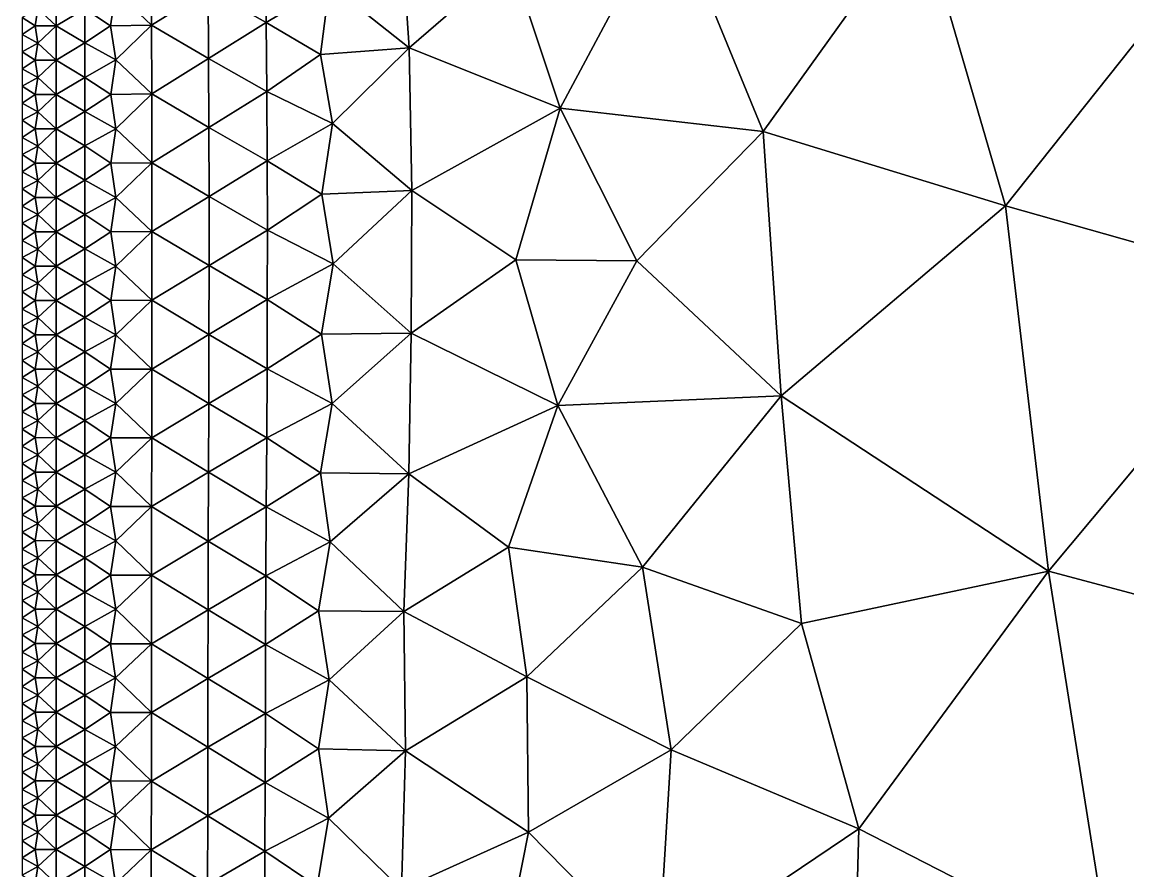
# Model space of a CAD drawing. Header units: metres. Extents: x 0 to 72, y -280 to 0.
# Drawn here: x 0.02 to 12.92, y -188.08 to -178.17 of the extents above; entities that cross this region are included whole.
import ezdxf

# ---------------------------------------------------------------- set-up
doc = ezdxf.new("R2010")
doc.units = ezdxf.units.M

msp = doc.modelspace()

# ---------------------------------------------------------------- linework, layer by layer
at = {"layer": 'layer', "color": 0}
for points in [[(5.72069, -177.446), (6.29531, -179.178), (7.57035, -176.791)], [(8.66306, -179.45), (7.57035, -176.791), (6.29531, -179.178)], [(8.66306, -179.45), (10.4961, -176.896), (7.57035, -176.791)], [(4.4273, -176.857), (3.6048, -177.735), (4.53609, -178.473)], [(4.4273, -176.857), (4.53609, -178.473), (5.72069, -177.446)], [(11.4899, -180.317), (10.4961, -176.896), (8.66306, -179.45)], [(11.4899, -180.317), (14.0295, -177.121), (10.4961, -176.896)], [(14.7791, -181.246), (14.0295, -177.121), (11.4899, -180.317)], [(1.52845, -177.409), (1.1117, -177.814), (1.53082, -178.21)], [(1.52845, -177.409), (1.53082, -178.21), (2.19012, -177.797)], [(2.85405, -177.375), (2.19012, -177.797), (2.86603, -178.178)], [(2.85405, -177.375), (2.86603, -178.178), (3.6048, -177.735)], [(5.72069, -177.446), (4.53609, -178.473), (6.29531, -179.178)], [(3.6048, -177.735), (2.86603, -178.178), (3.50101, -178.552)], [(3.6048, -177.735), (3.50101, -178.552), (4.53609, -178.473)], [(0.418244, -177.818), (0.204159, -178.018), (0.418327, -178.218)], [(0.418244, -177.818), (0.418327, -178.218), (0.751666, -178.017)], [(1.1117, -177.814), (0.751666, -178.017), (1.05236, -178.215)], [(1.1117, -177.814), (1.05236, -178.215), (1.53082, -178.21)], [(2.19012, -177.797), (1.53082, -178.21), (2.19541, -178.6)], [(2.19012, -177.797), (2.19541, -178.6), (2.86603, -178.178)], [(0.204159, -178.018), (0.02, -178.118), (0.173639, -178.218)], [(0.02, -178.118), (0.02, -178.319), (0.173639, -178.218)], [(0.204159, -178.018), (0.173639, -178.218), (0.418327, -178.218)], [(0.751666, -178.017), (0.418327, -178.218), (0.751881, -178.417)], [(0.751666, -178.017), (0.751881, -178.417), (1.05236, -178.215)], [(0.173639, -178.218), (0.02, -178.319), (0.204189, -178.418)], [(0.173639, -178.218), (0.204189, -178.418), (0.418327, -178.218)], [(0.418327, -178.218), (0.204189, -178.418), (0.418397, -178.618)], [(0.418327, -178.218), (0.418397, -178.618), (0.751881, -178.417)], [(1.05236, -178.215), (0.751881, -178.417), (1.11265, -178.615)], [(1.05236, -178.215), (1.11265, -178.615), (1.53082, -178.21)], [(1.53082, -178.21), (1.11265, -178.615), (1.53258, -179.012)], [(1.53082, -178.21), (1.53258, -179.012), (2.19541, -178.6)], [(2.86603, -178.178), (2.19541, -178.6), (2.87543, -178.984)], [(2.86603, -178.178), (2.87543, -178.984), (3.50101, -178.552)], [(0.02, -178.319), (0.02, -178.519), (0.204189, -178.418)], [(0.204189, -178.418), (0.02, -178.519), (0.17366, -178.619)], [(0.02, -178.519), (0.02, -178.719), (0.17366, -178.619)], [(0.204189, -178.418), (0.17366, -178.619), (0.418397, -178.618)], [(0.751881, -178.417), (0.418397, -178.618), (0.752034, -178.818)], [(0.751881, -178.417), (0.752034, -178.818), (1.11265, -178.615)], [(3.50101, -178.552), (3.64148, -179.358), (4.53609, -178.473)], [(4.53609, -178.473), (3.64148, -179.358), (4.56525, -180.138)], [(4.53609, -178.473), (4.56525, -180.138), (6.29531, -179.178)], [(0.17366, -178.619), (0.02, -178.719), (0.204214, -178.819)], [(0.17366, -178.619), (0.204214, -178.819), (0.418397, -178.618)], [(0.418397, -178.618), (0.204214, -178.819), (0.418449, -179.019)], [(0.418397, -178.618), (0.418449, -179.019), (0.752034, -178.818)], [(1.11265, -178.615), (0.752034, -178.818), (1.053, -179.017)], [(1.11265, -178.615), (1.053, -179.017), (1.53258, -179.012)], [(2.19541, -178.6), (1.53258, -179.012), (2.19883, -179.404)], [(2.19541, -178.6), (2.19883, -179.404), (2.87543, -178.984)], [(3.50101, -178.552), (2.87543, -178.984), (3.64148, -179.358)], [(0.02, -178.719), (0.02, -178.919), (0.204214, -178.819)], [(0.204214, -178.819), (0.02, -178.919), (0.173676, -179.019)], [(0.204214, -178.819), (0.173676, -179.019), (0.418449, -179.019)], [(0.752034, -178.818), (0.418449, -179.019), (0.752162, -179.218)], [(0.752034, -178.818), (0.752162, -179.218), (1.053, -179.017)], [(0.02, -178.919), (0.02, -179.119), (0.173676, -179.019)], [(0.173676, -179.019), (0.02, -179.119), (0.204231, -179.219)], [(0.173676, -179.019), (0.204231, -179.219), (0.418449, -179.019)], [(0.418449, -179.019), (0.204231, -179.219), (0.418485, -179.419)], [(0.418449, -179.019), (0.418485, -179.419), (0.752162, -179.218)], [(1.053, -179.017), (0.752162, -179.218), (1.11325, -179.417)], [(1.053, -179.017), (1.11325, -179.417), (1.53258, -179.012)], [(1.53258, -179.012), (1.11325, -179.417), (1.53352, -179.814)], [(1.53258, -179.012), (1.53352, -179.814), (2.19883, -179.404)], [(2.87543, -178.984), (2.19883, -179.404), (2.87998, -179.793)], [(2.87543, -178.984), (2.87998, -179.793), (3.64148, -179.358)], [(0.02, -179.119), (0.02, -179.319), (0.204231, -179.219)], [(0.204231, -179.219), (0.02, -179.319), (0.173686, -179.419)], [(0.204231, -179.219), (0.173686, -179.419), (0.418485, -179.419)], [(0.752162, -179.218), (0.418485, -179.419), (0.752233, -179.619)], [(0.752162, -179.218), (0.752233, -179.619), (1.11325, -179.417)], [(6.29531, -179.178), (4.56525, -180.138), (5.77834, -180.948)], [(6.29531, -179.178), (5.77834, -180.948), (7.19007, -180.96)], [(7.19007, -180.96), (8.66306, -179.45), (6.29531, -179.178)], [(0.02, -179.319), (0.02, -179.52), (0.173686, -179.419)], [(0.173686, -179.419), (0.02, -179.52), (0.204241, -179.62)], [(0.173686, -179.419), (0.204241, -179.62), (0.418485, -179.419)], [(0.418485, -179.419), (0.204241, -179.62), (0.418504, -179.819)], [(0.418485, -179.419), (0.418504, -179.819), (0.752233, -179.619)], [(1.11325, -179.417), (0.752233, -179.619), (1.05331, -179.818)], [(1.11325, -179.417), (1.05331, -179.818), (1.53352, -179.814)], [(2.19883, -179.404), (1.53352, -179.814), (2.20024, -180.209)], [(2.19883, -179.404), (2.20024, -180.209), (2.87998, -179.793)], [(3.64148, -179.358), (2.87998, -179.793), (3.517, -180.182)], [(3.64148, -179.358), (3.517, -180.182), (4.56525, -180.138)], [(0.02, -179.52), (0.02, -179.72), (0.204241, -179.62)], [(8.87403, -182.536), (8.66306, -179.45), (7.19007, -180.96)], [(11.4899, -180.317), (8.66306, -179.45), (8.87403, -182.536)], [(0.204241, -179.62), (0.02, -179.72), (0.173691, -179.82)], [(0.204241, -179.62), (0.173691, -179.82), (0.418504, -179.819)], [(0.752233, -179.619), (0.418504, -179.819), (0.752276, -180.019)], [(0.752233, -179.619), (0.752276, -180.019), (1.05331, -179.818)], [(0.02, -179.72), (0.02, -179.92), (0.173691, -179.82)], [(2.87998, -179.793), (2.20024, -180.209), (2.88136, -180.603)], [(2.87998, -179.793), (2.88136, -180.603), (3.517, -180.182)], [(0.173691, -179.82), (0.02, -179.92), (0.204246, -180.02)], [(0.02, -179.92), (0.02, -180.12), (0.204246, -180.02)], [(0.173691, -179.82), (0.204246, -180.02), (0.418504, -179.819)], [(0.418504, -179.819), (0.204246, -180.02), (0.41851, -180.22)], [(0.418504, -179.819), (0.41851, -180.22), (0.752276, -180.019)], [(1.05331, -179.818), (0.752276, -180.019), (1.11347, -180.218)], [(1.05331, -179.818), (1.11347, -180.218), (1.53352, -179.814)], [(1.53352, -179.814), (1.11347, -180.218), (1.53372, -180.617)], [(1.53352, -179.814), (1.53372, -180.617), (2.20024, -180.209)], [(0.204246, -180.02), (0.02, -180.12), (0.173692, -180.22)], [(0.204246, -180.02), (0.173692, -180.22), (0.41851, -180.22)], [(0.752276, -180.019), (0.41851, -180.22), (0.752277, -180.42)], [(0.752276, -180.019), (0.752277, -180.42), (1.11347, -180.218)], [(0.02, -180.12), (0.02, -180.32), (0.173692, -180.22)], [(3.517, -180.182), (2.88136, -180.603), (3.64758, -180.994)], [(3.517, -180.182), (3.64758, -180.994), (4.56525, -180.138)], [(4.56525, -180.138), (3.64758, -180.994), (4.56014, -181.803)], [(4.56525, -180.138), (4.56014, -181.803), (5.77834, -180.948)], [(0.173692, -180.22), (0.02, -180.32), (0.204245, -180.42)], [(0.02, -180.32), (0.02, -180.52), (0.204245, -180.42)], [(0.173692, -180.22), (0.204245, -180.42), (0.41851, -180.22)], [(0.41851, -180.22), (0.204245, -180.42), (0.418503, -180.62)], [(0.41851, -180.22), (0.418503, -180.62), (0.752277, -180.42)], [(1.11347, -180.218), (0.752277, -180.42), (1.05334, -180.619)], [(1.11347, -180.218), (1.05334, -180.619), (1.53372, -180.617)], [(2.20024, -180.209), (1.53372, -180.617), (2.20015, -181.014)], [(2.20024, -180.209), (2.20015, -181.014), (2.88136, -180.603)], [(11.9925, -184.579), (11.4899, -180.317), (8.87403, -182.536)], [(11.9925, -184.579), (14.7791, -181.246), (11.4899, -180.317)], [(0.204245, -180.42), (0.02, -180.52), (0.173689, -180.62)], [(0.204245, -180.42), (0.173689, -180.62), (0.418503, -180.62)], [(0.752277, -180.42), (0.418503, -180.62), (0.752253, -180.82)], [(0.752277, -180.42), (0.752253, -180.82), (1.05334, -180.619)], [(0.02, -180.52), (0.02, -180.721), (0.173689, -180.62)], [(0.173689, -180.62), (0.02, -180.721), (0.20424, -180.821)], [(0.173689, -180.62), (0.20424, -180.821), (0.418503, -180.62)], [(0.418503, -180.62), (0.20424, -180.821), (0.418487, -181.021)], [(0.418503, -180.62), (0.418487, -181.021), (0.752253, -180.82)], [(1.05334, -180.619), (0.752253, -180.82), (1.1134, -181.02)], [(1.05334, -180.619), (1.1134, -181.02), (1.53372, -180.617)], [(1.53372, -180.617), (1.1134, -181.02), (1.53337, -181.419)], [(1.53372, -180.617), (1.53337, -181.419), (2.20015, -181.014)], [(2.88136, -180.603), (2.20015, -181.014), (2.88022, -181.412)], [(2.88136, -180.603), (2.88022, -181.412), (3.64758, -180.994)], [(0.02, -180.721), (0.02, -180.921), (0.20424, -180.821)], [(0.20424, -180.821), (0.02, -180.921), (0.173684, -181.021)], [(0.20424, -180.821), (0.173684, -181.021), (0.418487, -181.021)], [(0.752253, -180.82), (0.418487, -181.021), (0.752205, -181.221)], [(0.752253, -180.82), (0.752205, -181.221), (1.1134, -181.02)], [(0.02, -180.921), (0.02, -181.121), (0.173684, -181.021)], [(5.77834, -180.948), (4.56014, -181.803), (6.27054, -182.648)], [(5.77834, -180.948), (6.27054, -182.648), (7.19007, -180.96)], [(8.87403, -182.536), (7.19007, -180.96), (6.27054, -182.648)], [(0.173684, -181.021), (0.02, -181.121), (0.204231, -181.221)], [(0.173684, -181.021), (0.204231, -181.221), (0.418487, -181.021)], [(0.418487, -181.021), (0.204231, -181.221), (0.418462, -181.421)], [(0.418487, -181.021), (0.418462, -181.421), (0.752205, -181.221)], [(1.1134, -181.02), (0.752205, -181.221), (1.05317, -181.421)], [(1.1134, -181.02), (1.05317, -181.421), (1.53337, -181.419)], [(2.20015, -181.014), (1.53337, -181.419), (2.19893, -181.819)], [(2.20015, -181.014), (2.19893, -181.819), (2.88022, -181.412)], [(3.64758, -180.994), (2.88022, -181.412), (3.51385, -181.813)], [(3.64758, -180.994), (3.51385, -181.813), (4.56014, -181.803)], [(0.02, -181.121), (0.02, -181.321), (0.204231, -181.221)], [(0.204231, -181.221), (0.02, -181.321), (0.173675, -181.421)], [(0.204231, -181.221), (0.173675, -181.421), (0.418462, -181.421)], [(0.752205, -181.221), (0.418462, -181.421), (0.752134, -181.621)], [(0.752205, -181.221), (0.752134, -181.621), (1.05317, -181.421)], [(0.02, -181.321), (0.02, -181.521), (0.173675, -181.421)], [(17.0888, -185.937), (14.7791, -181.246), (11.9925, -184.579)], [(0.173675, -181.421), (0.02, -181.521), (0.204219, -181.621)], [(0.173675, -181.421), (0.204219, -181.621), (0.418462, -181.421)], [(0.418462, -181.421), (0.204219, -181.621), (0.41843, -181.821)], [(0.418462, -181.421), (0.41843, -181.821), (0.752134, -181.621)], [(1.05317, -181.421), (0.752134, -181.621), (1.11312, -181.821)], [(1.05317, -181.421), (1.11312, -181.821), (1.53337, -181.419)], [(1.53337, -181.419), (1.11312, -181.821), (1.53262, -182.222)], [(1.53337, -181.419), (1.53262, -182.222), (2.19893, -181.819)], [(2.88022, -181.412), (2.19893, -181.819), (2.87722, -182.22)], [(2.88022, -181.412), (2.87722, -182.22), (3.51385, -181.813)], [(0.02, -181.521), (0.02, -181.721), (0.204219, -181.621)], [(0.204219, -181.621), (0.02, -181.721), (0.173665, -181.821)], [(0.02, -181.721), (0.02, -181.922), (0.173665, -181.821)], [(0.204219, -181.621), (0.173665, -181.821), (0.41843, -181.821)], [(0.752134, -181.621), (0.41843, -181.821), (0.752052, -182.022)], [(0.752134, -181.621), (0.752052, -182.022), (1.11312, -181.821)], [(0.173665, -181.821), (0.02, -181.922), (0.204205, -182.022)], [(0.173665, -181.821), (0.204205, -182.022), (0.41843, -181.821)], [(0.41843, -181.821), (0.204205, -182.022), (0.418392, -182.222)], [(0.41843, -181.821), (0.418392, -182.222), (0.752052, -182.022)], [(1.11312, -181.821), (0.752052, -182.022), (1.05286, -182.222)], [(1.11312, -181.821), (1.05286, -182.222), (1.53262, -182.222)], [(2.19893, -181.819), (1.53262, -182.222), (2.19689, -182.623)], [(2.19893, -181.819), (2.19689, -182.623), (2.87722, -182.22)], [(3.51385, -181.813), (2.87722, -182.22), (3.63755, -182.624)], [(3.51385, -181.813), (3.63755, -182.624), (4.56014, -181.803)], [(4.56014, -181.803), (3.63755, -182.624), (4.53265, -183.443)], [(4.56014, -181.803), (4.53265, -183.443), (6.27054, -182.648)], [(0.02, -181.922), (0.02, -182.122), (0.204205, -182.022)], [(0.204205, -182.022), (0.02, -182.122), (0.173653, -182.222)], [(0.02, -182.122), (0.02, -182.322), (0.173653, -182.222)], [(0.204205, -182.022), (0.173653, -182.222), (0.418392, -182.222)], [(0.752052, -182.022), (0.418392, -182.222), (0.751948, -182.422)], [(0.752052, -182.022), (0.751948, -182.422), (1.05286, -182.222)], [(0.173653, -182.222), (0.02, -182.322), (0.204188, -182.422)], [(0.173653, -182.222), (0.204188, -182.422), (0.418392, -182.222)], [(0.418392, -182.222), (0.204188, -182.422), (0.41835, -182.622)], [(0.418392, -182.222), (0.41835, -182.622), (0.751948, -182.422)], [(1.05286, -182.222), (0.751948, -182.422), (1.11268, -182.622)], [(1.05286, -182.222), (1.11268, -182.622), (1.53262, -182.222)], [(1.53262, -182.222), (1.11268, -182.622), (1.5316, -183.023)], [(1.53262, -182.222), (1.5316, -183.023), (2.19689, -182.623)], [(2.87722, -182.22), (2.19689, -182.623), (2.8728, -183.026)], [(2.87722, -182.22), (2.8728, -183.026), (3.63755, -182.624)], [(0.02, -182.322), (0.02, -182.522), (0.204188, -182.422)], [(0.204188, -182.422), (0.02, -182.522), (0.173639, -182.622)], [(0.02, -182.522), (0.02, -182.722), (0.173639, -182.622)], [(0.204188, -182.422), (0.173639, -182.622), (0.41835, -182.622)], [(0.751948, -182.422), (0.41835, -182.622), (0.751843, -182.822)], [(0.751948, -182.422), (0.751843, -182.822), (1.11268, -182.622)], [(0.173639, -182.622), (0.02, -182.722), (0.204171, -182.822)], [(0.173639, -182.622), (0.204171, -182.822), (0.41835, -182.622)], [(0.41835, -182.622), (0.204171, -182.822), (0.418305, -183.023)], [(0.41835, -182.622), (0.418305, -183.023), (0.751843, -182.822)], [(1.11268, -182.622), (0.751843, -182.822), (1.05245, -183.023)], [(1.11268, -182.622), (1.05245, -183.023), (1.5316, -183.023)], [(2.19689, -182.623), (1.5316, -183.023), (2.19422, -183.426)], [(2.19689, -182.623), (2.19422, -183.426), (2.8728, -183.026)], [(3.63755, -182.624), (2.8728, -183.026), (3.49911, -183.433)], [(3.63755, -182.624), (3.49911, -183.433), (4.53265, -183.443)], [(6.27054, -182.648), (4.53265, -183.443), (5.69332, -184.3)], [(6.27054, -182.648), (5.69332, -184.3), (7.25791, -184.534)], [(7.25791, -184.534), (8.87403, -182.536), (6.27054, -182.648)], [(9.1133, -185.189), (8.87403, -182.536), (7.25791, -184.534)], [(9.1133, -185.189), (11.9925, -184.579), (8.87403, -182.536)], [(0.02, -182.722), (0.02, -182.922), (0.204171, -182.822)], [(0.204171, -182.822), (0.02, -182.922), (0.173625, -183.022)], [(0.204171, -182.822), (0.173625, -183.022), (0.418305, -183.023)], [(0.751843, -182.822), (0.418305, -183.023), (0.751722, -183.223)], [(0.751843, -182.822), (0.751722, -183.223), (1.05245, -183.023)], [(0.02, -182.922), (0.02, -183.122), (0.173625, -183.022)], [(0.173625, -183.022), (0.02, -183.122), (0.204152, -183.223)], [(0.173625, -183.022), (0.204152, -183.223), (0.418305, -183.023)], [(0.418305, -183.023), (0.204152, -183.223), (0.41826, -183.423)], [(0.418305, -183.023), (0.41826, -183.423), (0.751722, -183.223)], [(1.05245, -183.023), (0.751722, -183.223), (1.11217, -183.423)], [(1.05245, -183.023), (1.11217, -183.423), (1.5316, -183.023)], [(1.5316, -183.023), (1.11217, -183.423), (1.53046, -183.825)], [(1.5316, -183.023), (1.53046, -183.825), (2.19422, -183.426)], [(2.8728, -183.026), (2.19422, -183.426), (2.86685, -183.831)], [(2.8728, -183.026), (2.86685, -183.831), (3.49911, -183.433)], [(0.02, -183.122), (0.02, -183.323), (0.204152, -183.223)], [(0.204152, -183.223), (0.02, -183.323), (0.173611, -183.423)], [(0.204152, -183.223), (0.173611, -183.423), (0.41826, -183.423)], [(0.751722, -183.223), (0.41826, -183.423), (0.751613, -183.623)], [(0.751722, -183.223), (0.751613, -183.623), (1.11217, -183.423)], [(0.02, -183.323), (0.02, -183.523), (0.173611, -183.423)], [(0.173611, -183.423), (0.02, -183.523), (0.204134, -183.623)], [(0.173611, -183.423), (0.204134, -183.623), (0.41826, -183.423)], [(0.41826, -183.423), (0.204134, -183.623), (0.418217, -183.823)], [(0.41826, -183.423), (0.418217, -183.823), (0.751613, -183.623)], [(1.11217, -183.423), (0.751613, -183.623), (1.05202, -183.824)], [(1.11217, -183.423), (1.05202, -183.824), (1.53046, -183.825)], [(0.02, -183.523), (0.02, -183.723), (0.204134, -183.623)], [(2.19422, -183.426), (1.53046, -183.825), (2.19146, -184.228)], [(2.19422, -183.426), (2.19146, -184.228), (2.86685, -183.831)], [(3.49911, -183.433), (2.86685, -183.831), (3.61452, -184.238)], [(3.49911, -183.433), (3.61452, -184.238), (4.53265, -183.443)], [(4.53265, -183.443), (3.61452, -184.238), (4.47315, -185.052)], [(4.53265, -183.443), (4.47315, -185.052), (5.69332, -184.3)], [(0.204134, -183.623), (0.02, -183.723), (0.173598, -183.823)], [(0.204134, -183.623), (0.173598, -183.823), (0.418217, -183.823)], [(0.751613, -183.623), (0.418217, -183.823), (0.751501, -184.024)], [(0.751613, -183.623), (0.751501, -184.024), (1.05202, -183.824)], [(0.02, -183.723), (0.02, -183.923), (0.173598, -183.823)], [(0.173598, -183.823), (0.02, -183.923), (0.204118, -184.023)], [(0.02, -183.923), (0.02, -184.123), (0.204118, -184.023)], [(0.173598, -183.823), (0.204118, -184.023), (0.418217, -183.823)], [(0.418217, -183.823), (0.204118, -184.023), (0.418179, -184.224)], [(0.418217, -183.823), (0.418179, -184.224), (0.751501, -184.024)], [(1.05202, -183.824), (0.751501, -184.024), (1.11168, -184.224)], [(1.05202, -183.824), (1.11168, -184.224), (1.53046, -183.825)], [(1.53046, -183.825), (1.11168, -184.224), (1.52949, -184.626)], [(1.53046, -183.825), (1.52949, -184.626), (2.19146, -184.228)], [(2.86685, -183.831), (2.19146, -184.228), (2.86148, -184.634)], [(2.86685, -183.831), (2.86148, -184.634), (3.61452, -184.238)], [(0.204118, -184.023), (0.02, -184.123), (0.173586, -184.223)], [(0.204118, -184.023), (0.173586, -184.223), (0.418179, -184.224)], [(0.751501, -184.024), (0.418179, -184.224), (0.751415, -184.424)], [(0.751501, -184.024), (0.751415, -184.424), (1.11168, -184.224)], [(0.02, -184.123), (0.02, -184.323), (0.173586, -184.223)], [(0.173586, -184.223), (0.02, -184.323), (0.204104, -184.424)], [(0.02, -184.323), (0.02, -184.524), (0.204104, -184.424)], [(0.173586, -184.223), (0.204104, -184.424), (0.418179, -184.224)], [(0.418179, -184.224), (0.204104, -184.424), (0.418148, -184.624)], [(0.418179, -184.224), (0.418148, -184.624), (0.751415, -184.424)], [(1.11168, -184.224), (0.751415, -184.424), (1.05167, -184.625)], [(1.11168, -184.224), (1.05167, -184.625), (1.52949, -184.626)], [(2.19146, -184.228), (1.52949, -184.626), (2.18942, -185.03)], [(2.19146, -184.228), (2.18942, -185.03), (2.86148, -184.634)], [(3.61452, -184.238), (2.86148, -184.634), (3.47788, -185.041)], [(3.61452, -184.238), (3.47788, -185.041), (4.47315, -185.052)], [(5.69332, -184.3), (4.47315, -185.052), (5.9093, -185.811)], [(5.69332, -184.3), (5.9093, -185.811), (7.25791, -184.534)], [(0.204104, -184.424), (0.02, -184.524), (0.173577, -184.624)], [(0.204104, -184.424), (0.173577, -184.624), (0.418148, -184.624)], [(0.751415, -184.424), (0.418148, -184.624), (0.751336, -184.824)], [(0.751415, -184.424), (0.751336, -184.824), (1.05167, -184.625)], [(0.02, -184.524), (0.02, -184.724), (0.173577, -184.624)], [(7.59137, -186.663), (7.25791, -184.534), (5.9093, -185.811)], [(7.59137, -186.663), (9.1133, -185.189), (7.25791, -184.534)], [(9.7798, -187.588), (11.9925, -184.579), (9.1133, -185.189)], [(12.7082, -189.088), (11.9925, -184.579), (9.7798, -187.588)], [(12.7082, -189.088), (17.0888, -185.937), (11.9925, -184.579)], [(0.173577, -184.624), (0.02, -184.724), (0.204093, -184.824)], [(0.173577, -184.624), (0.204093, -184.824), (0.418148, -184.624)], [(0.418148, -184.624), (0.204093, -184.824), (0.418125, -185.024)], [(0.418148, -184.624), (0.418125, -185.024), (0.751336, -184.824)], [(1.05167, -184.625), (0.751336, -184.824), (1.11132, -185.025)], [(1.05167, -184.625), (1.11132, -185.025), (1.52949, -184.626)], [(1.52949, -184.626), (1.11132, -185.025), (1.52886, -185.428)], [(1.52949, -184.626), (1.52886, -185.428), (2.18942, -185.03)], [(2.86148, -184.634), (2.18942, -185.03), (2.85849, -185.437)], [(2.86148, -184.634), (2.85849, -185.437), (3.47788, -185.041)], [(0.02, -184.724), (0.02, -184.924), (0.204093, -184.824)], [(0.204093, -184.824), (0.02, -184.924), (0.17357, -185.024)], [(0.204093, -184.824), (0.17357, -185.024), (0.418125, -185.024)], [(0.751336, -184.824), (0.418125, -185.024), (0.751285, -185.225)], [(0.751336, -184.824), (0.751285, -185.225), (1.11132, -185.025)], [(0.02, -184.924), (0.02, -185.124), (0.17357, -185.024)], [(0.17357, -185.024), (0.02, -185.124), (0.204085, -185.224)], [(0.17357, -185.024), (0.204085, -185.224), (0.418125, -185.024)], [(0.418125, -185.024), (0.204085, -185.224), (0.418107, -185.425)], [(0.418125, -185.024), (0.418107, -185.425), (0.751285, -185.225)], [(1.11132, -185.025), (0.751285, -185.225), (1.05145, -185.426)], [(1.11132, -185.025), (1.05145, -185.426), (1.52886, -185.428)], [(2.18942, -185.03), (1.52886, -185.428), (2.18838, -185.833)], [(2.18942, -185.03), (2.18838, -185.833), (2.85849, -185.437)], [(3.47788, -185.041), (2.85849, -185.437), (3.60309, -185.849)], [(3.47788, -185.041), (3.60309, -185.849), (4.47315, -185.052)], [(4.47315, -185.052), (3.60309, -185.849), (4.49052, -186.678)], [(4.47315, -185.052), (4.49052, -186.678), (5.9093, -185.811)], [(0.02, -185.124), (0.02, -185.324), (0.204085, -185.224)], [(0.204085, -185.224), (0.02, -185.324), (0.173565, -185.424)], [(0.204085, -185.224), (0.173565, -185.424), (0.418107, -185.425)], [(0.751285, -185.225), (0.418107, -185.425), (0.751239, -185.625)], [(0.751285, -185.225), (0.751239, -185.625), (1.05145, -185.426)], [(9.7798, -187.588), (9.1133, -185.189), (7.59137, -186.663)], [(0.02, -185.324), (0.02, -185.524), (0.173565, -185.424)], [(0.173565, -185.424), (0.02, -185.524), (0.204079, -185.625)], [(0.173565, -185.424), (0.204079, -185.625), (0.418107, -185.425)], [(0.418107, -185.425), (0.204079, -185.625), (0.418093, -185.825)], [(0.418107, -185.425), (0.418093, -185.825), (0.751239, -185.625)], [(1.05145, -185.426), (0.751239, -185.625), (1.1111, -185.826)], [(1.05145, -185.426), (1.1111, -185.826), (1.52886, -185.428)], [(1.52886, -185.428), (1.1111, -185.826), (1.52847, -186.229)], [(1.52886, -185.428), (1.52847, -186.229), (2.18838, -185.833)], [(2.85849, -185.437), (2.18838, -185.833), (2.85775, -186.241)], [(2.85849, -185.437), (2.85775, -186.241), (3.60309, -185.849)], [(0.02, -185.524), (0.02, -185.725), (0.204079, -185.625)], [(0.204079, -185.625), (0.02, -185.725), (0.173561, -185.825)], [(0.02, -185.725), (0.02, -185.925), (0.173561, -185.825)], [(0.204079, -185.625), (0.173561, -185.825), (0.418093, -185.825)], [(0.751239, -185.625), (0.418093, -185.825), (0.751207, -186.026)], [(0.751239, -185.625), (0.751207, -186.026), (1.1111, -185.826)], [(0.173561, -185.825), (0.02, -185.925), (0.204073, -186.025)], [(0.173561, -185.825), (0.204073, -186.025), (0.418093, -185.825)], [(0.418093, -185.825), (0.204073, -186.025), (0.418079, -186.225)], [(0.418093, -185.825), (0.418079, -186.225), (0.751207, -186.026)], [(1.1111, -185.826), (0.751207, -186.026), (1.05131, -186.227)], [(1.1111, -185.826), (1.05131, -186.227), (1.52847, -186.229)], [(2.18838, -185.833), (1.52847, -186.229), (2.18759, -186.635)], [(2.18838, -185.833), (2.18759, -186.635), (2.85775, -186.241)], [(3.60309, -185.849), (2.85775, -186.241), (3.47782, -186.653)], [(3.60309, -185.849), (3.47782, -186.653), (4.49052, -186.678)], [(5.9093, -185.811), (4.49052, -186.678), (5.92533, -187.625)], [(5.9093, -185.811), (5.92533, -187.625), (7.59137, -186.663)], [(0.02, -185.925), (0.02, -186.125), (0.204073, -186.025)], [(15.8155, -192.409), (17.0888, -185.937), (12.7082, -189.088)], [(0.204073, -186.025), (0.02, -186.125), (0.173556, -186.225)], [(0.02, -186.125), (0.02, -186.325), (0.173556, -186.225)], [(0.204073, -186.025), (0.173556, -186.225), (0.418079, -186.225)], [(0.751207, -186.026), (0.418079, -186.225), (0.751165, -186.426)], [(0.751207, -186.026), (0.751165, -186.426), (1.05131, -186.227)], [(0.173556, -186.225), (0.02, -186.325), (0.204067, -186.425)], [(0.173556, -186.225), (0.204067, -186.425), (0.418079, -186.225)], [(0.418079, -186.225), (0.204067, -186.425), (0.418062, -186.626)], [(0.418079, -186.225), (0.418062, -186.626), (0.751165, -186.426)], [(1.05131, -186.227), (0.751165, -186.426), (1.11092, -186.627)], [(1.05131, -186.227), (1.11092, -186.627), (1.52847, -186.229)], [(1.52847, -186.229), (1.11092, -186.627), (1.52801, -187.03)], [(1.52847, -186.229), (1.52801, -187.03), (2.18759, -186.635)], [(2.85775, -186.241), (2.18759, -186.635), (2.85581, -187.044)], [(2.85775, -186.241), (2.85581, -187.044), (3.47782, -186.653)], [(0.02, -186.325), (0.02, -186.525), (0.204067, -186.425)], [(0.204067, -186.425), (0.02, -186.525), (0.173551, -186.625)], [(0.204067, -186.425), (0.173551, -186.625), (0.418062, -186.626)], [(0.751165, -186.426), (0.418062, -186.626), (0.751121, -186.826)], [(0.751165, -186.426), (0.751121, -186.826), (1.11092, -186.627)], [(0.02, -186.525), (0.02, -186.725), (0.173551, -186.625)], [(0.173551, -186.625), (0.02, -186.725), (0.20406, -186.826)], [(0.173551, -186.625), (0.20406, -186.826), (0.418062, -186.626)], [(0.418062, -186.626), (0.20406, -186.826), (0.418041, -187.026)], [(0.418062, -186.626), (0.418041, -187.026), (0.751121, -186.826)], [(1.11092, -186.627), (0.751121, -186.826), (1.05114, -187.027)], [(1.11092, -186.627), (1.05114, -187.027), (1.52801, -187.03)], [(2.18759, -186.635), (1.52801, -187.03), (2.18621, -187.436)], [(2.18759, -186.635), (2.18621, -187.436), (2.85581, -187.044)], [(0.02, -186.725), (0.02, -186.926), (0.20406, -186.826)], [(3.47782, -186.653), (2.85581, -187.044), (3.59592, -187.461)], [(3.47782, -186.653), (3.59592, -187.461), (4.49052, -186.678)], [(4.49052, -186.678), (3.59592, -187.461), (4.44672, -188.295)], [(4.49052, -186.678), (4.44672, -188.295), (5.92533, -187.625)], [(7.44162, -189.166), (7.59137, -186.663), (5.92533, -187.625)], [(7.44162, -189.166), (9.7798, -187.588), (7.59137, -186.663)], [(0.20406, -186.826), (0.02, -186.926), (0.173545, -187.026)], [(0.20406, -186.826), (0.173545, -187.026), (0.418041, -187.026)], [(0.751121, -186.826), (0.418041, -187.026), (0.75106, -187.227)], [(0.751121, -186.826), (0.75106, -187.227), (1.05114, -187.027)], [(0.02, -186.926), (0.02, -187.126), (0.173545, -187.026)], [(0.173545, -187.026), (0.02, -187.126), (0.20405, -187.226)], [(0.173545, -187.026), (0.20405, -187.226), (0.418041, -187.026)], [(0.418041, -187.026), (0.20405, -187.226), (0.418016, -187.426)], [(0.418041, -187.026), (0.418016, -187.426), (0.75106, -187.227)], [(1.05114, -187.027), (0.75106, -187.227), (1.11065, -187.428)], [(1.05114, -187.027), (1.11065, -187.428), (1.52801, -187.03)], [(1.52801, -187.03), (1.11065, -187.428), (1.52734, -187.831)], [(1.52801, -187.03), (1.52734, -187.831), (2.18621, -187.436)], [(0.02, -187.126), (0.02, -187.326), (0.20405, -187.226)], [(2.85581, -187.044), (2.18621, -187.436), (2.8522, -187.846)], [(2.85581, -187.044), (2.8522, -187.846), (3.59592, -187.461)], [(0.20405, -187.226), (0.02, -187.326), (0.173537, -187.426)], [(0.20405, -187.226), (0.173537, -187.426), (0.418016, -187.426)], [(0.75106, -187.227), (0.418016, -187.426), (0.750995, -187.627)], [(0.75106, -187.227), (0.750995, -187.627), (1.11065, -187.428)], [(0.02, -187.326), (0.02, -187.526), (0.173537, -187.426)], [(0.173537, -187.426), (0.02, -187.526), (0.204039, -187.626)], [(0.02, -187.526), (0.02, -187.726), (0.204039, -187.626)], [(0.173537, -187.426), (0.204039, -187.626), (0.418016, -187.426)], [(0.418016, -187.426), (0.204039, -187.626), (0.417988, -187.827)], [(0.418016, -187.426), (0.417988, -187.827), (0.750995, -187.627)], [(1.11065, -187.428), (0.750995, -187.627), (1.05088, -187.828)], [(1.11065, -187.428), (1.05088, -187.828), (1.52734, -187.831)], [(2.18621, -187.436), (1.52734, -187.831), (2.18438, -188.237)], [(2.18621, -187.436), (2.18438, -188.237), (2.8522, -187.846)], [(3.59592, -187.461), (2.8522, -187.846), (3.46317, -188.26)], [(3.59592, -187.461), (3.46317, -188.26), (4.44672, -188.295)], [(0.204039, -187.626), (0.02, -187.726), (0.173528, -187.826)], [(0.204039, -187.626), (0.173528, -187.826), (0.417988, -187.827)], [(0.750995, -187.627), (0.417988, -187.827), (0.750919, -188.027)], [(0.750995, -187.627), (0.750919, -188.027), (1.05088, -187.828)], [(5.92533, -187.625), (4.44672, -188.295), (5.63018, -189.119)], [(5.92533, -187.625), (5.63018, -189.119), (7.44162, -189.166)], [(9.6951, -190.728), (9.7798, -187.588), (7.44162, -189.166)], [(9.6951, -190.728), (12.7082, -189.088), (9.7798, -187.588)], [(0.02, -187.726), (0.02, -187.926), (0.173528, -187.826)], [(0.173528, -187.826), (0.02, -187.926), (0.204028, -188.027)], [(0.02, -187.926), (0.02, -188.127), (0.204028, -188.027)], [(0.173528, -187.826), (0.204028, -188.027), (0.417988, -187.827)], [(0.417988, -187.827), (0.204028, -188.027), (0.41796, -188.227)], [(0.417988, -187.827), (0.41796, -188.227), (0.750919, -188.027)], [(1.05088, -187.828), (0.750919, -188.027), (1.11032, -188.229)], [(1.05088, -187.828), (1.11032, -188.229), (1.52734, -187.831)], [(1.52734, -187.831), (1.11032, -188.229), (1.52661, -188.631)], [(1.52734, -187.831), (1.52661, -188.631), (2.18438, -188.237)], [(2.8522, -187.846), (2.18438, -188.237), (2.84822, -188.645)], [(2.8522, -187.846), (2.84822, -188.645), (3.46317, -188.26)], [(0.204028, -188.027), (0.02, -188.127), (0.173519, -188.227)], [(0.204028, -188.027), (0.173519, -188.227), (0.41796, -188.227)], [(0.750919, -188.027), (0.41796, -188.227), (0.750849, -188.428)], [(0.750919, -188.027), (0.750849, -188.428), (1.11032, -188.229)]]:
    msp.add_3dface(points, dxfattribs=at)

doc.saveas('drawing.dxf')
